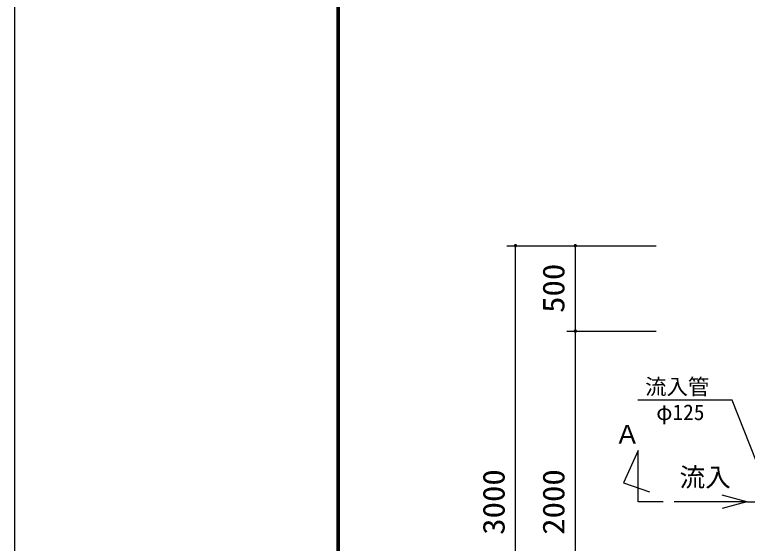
# Model space of a CAD drawing. Units: millimetres, scale not verified. Extents: x -14850 to 14850, y -10500 to 10500.
# Drawn here: x -14850 to -10562, y 902 to 3999 of the extents above; entities that cross this region are included whole.
import ezdxf
from ezdxf.enums import TextEntityAlignment as Align

# ---------------------------------------------------------------- set-up
doc = ezdxf.new("R2010")
doc.units = ezdxf.units.MM
doc.header["$LTSCALE"] = 50
doc.linetypes.add('LONG_DASHED1', pattern=[7, 6, -1])
for name, color, linetype, lineweight in [('0-0_躯体', 3, 'Continuous', 25), ('0-1_機器', 3, 'Continuous', 25), ('0-2_製作', 5, 'Continuous', 25), ('0-5_図面枠', 7, 'Continuous', 25), ('0-6_Axis_waku', 7, 'Continuous', 25)]:
    doc.layers.add(name, color=color, linetype=linetype, lineweight=lineweight)
doc.styles.add('ＭＳ ゴシック', font='')
doc.styles.get('ＭＳ ゴシック').set_extended_font_data('MS Gothic')

msp = doc.modelspace()

# ---------------------------------------------------------------- linework, layer by layer
at = {"layer": '0-0_躯体'}
for q in [(-10709.6, 1184.59), (-10989.7, 1145.77), (-10709.6, 1106.95)]:
    msp.add_line((-10564.71, 1145.77), q, dxfattribs=at)
at = {"layer": '0-0_躯体', "linetype": 'LONG_DASHED1'}
msp.add_line((-10564.71, 1145.77), (-5491.47, 1145.77), dxfattribs=at)
at = {"layer": '0-0_躯体'}
msp.add_lwpolyline([(-10439.98, 1208.27), (-10651.29, 1740.15), (-11203.03, 1740.15)], dxfattribs=at)
at = {"layer": '0-1_機器'}
msp.add_lwpolyline([(-11053.99, 1144.62), (-11200.36, 1144.62), (-11200.36, 1446.12), (-11286.87, 1255.78), (-11135.47, 1203.88)], dxfattribs=at)
at = {"layer": '0-2_製作', "color": 2}
for p, q in [((-11968.71, 2645.77), (-11095.94, 2645.77)), ((-11918.71, -354.23), (-11918.71, 2645.77)), ((-11568.71, 2645.77), (-11568.71, 2145.77)), ((-11618.71, 2145.77), (-11095.94, 2145.77)), ((-11568.71, 2145.77), (-11568.71, 145.77))]:
    msp.add_line(p, q, dxfattribs=at)
at = {"layer": '0-2_製作'}
for points in [[(-11927.76, 2650.03), (-11928.71, 2645.77), (-11928.69, 2646.4)], [(-11927.76, 2650.03), (-11918.71, 2645.77), (-11928.71, 2645.77)], [(-11918.71, 2645.77), (-11928.63, 2644.52), (-11928.71, 2645.77)], [(-11927.76, 2650.03), (-11928.69, 2646.4), (-11928.22, 2648.86)], [(-11928.22, 2648.86), (-11928.69, 2646.4), (-11928.53, 2647.64)], [(-11918.71, 2645.77), (-11928.4, 2643.28), (-11928.63, 2644.52)], [(-11918.71, 2645.77), (-11928.01, 2642.09), (-11928.4, 2643.28)], [(-11918.71, 2645.77), (-11927.47, 2640.95), (-11928.01, 2642.09)], [(-11927.15, 2651.13), (-11918.71, 2645.77), (-11927.76, 2650.03)], [(-11918.71, 2645.77), (-11926.8, 2639.89), (-11927.47, 2640.95)], [(-11926.42, 2652.14), (-11918.71, 2645.77), (-11927.15, 2651.13)], [(-11918.71, 2645.77), (-11926, 2638.92), (-11926.8, 2639.89)], [(-11925.56, 2653.06), (-11918.71, 2645.77), (-11926.42, 2652.14)], [(-11918.71, 2645.77), (-11925.09, 2638.06), (-11926, 2638.92)], [(-11924.59, 2653.86), (-11918.71, 2645.77), (-11925.56, 2653.06)], [(-11918.71, 2645.77), (-11924.07, 2637.33), (-11925.09, 2638.06)], [(-11923.53, 2654.53), (-11918.71, 2645.77), (-11924.59, 2653.86)], [(-11918.71, 2645.77), (-11922.97, 2636.72), (-11924.07, 2637.33)], [(-11922.39, 2655.07), (-11918.71, 2645.77), (-11923.53, 2654.53)], [(-11918.71, 2645.77), (-11921.8, 2636.26), (-11922.97, 2636.72)], [(-11921.2, 2655.45), (-11918.71, 2645.77), (-11922.39, 2655.07)], [(-11918.71, 2645.77), (-11920.58, 2635.95), (-11921.8, 2636.26)], [(-11919.96, 2655.69), (-11918.71, 2645.77), (-11921.2, 2655.45)], [(-11918.71, 2635.77), (-11920.58, 2635.95), (-11918.71, 2645.77)], [(-11918.71, 2635.77), (-11919.34, 2635.79), (-11920.58, 2635.95)], [(-11918.71, 2655.77), (-11918.71, 2645.77), (-11919.96, 2655.69)], [(-11918.08, 2655.75), (-11918.71, 2645.77), (-11918.71, 2655.77)], [(-11916.84, 2655.59), (-11918.71, 2645.77), (-11918.08, 2655.75)], [(-11915.62, 2655.28), (-11918.71, 2645.77), (-11916.84, 2655.59)], [(-11915.62, 2655.28), (-11908.71, 2645.77), (-11918.71, 2645.77)], [(-11908.71, 2645.77), (-11918.71, 2635.77), (-11918.71, 2645.77)], [(-11908.71, 2645.77), (-11917.46, 2635.85), (-11918.71, 2635.77)], [(-11908.71, 2645.77), (-11916.22, 2636.08), (-11917.46, 2635.85)], [(-11908.71, 2645.77), (-11915.03, 2636.47), (-11916.22, 2636.08)], [(-11914.45, 2654.82), (-11908.71, 2645.77), (-11915.62, 2655.28)], [(-11908.71, 2645.77), (-11913.89, 2637.01), (-11915.03, 2636.47)], [(-11913.35, 2654.21), (-11908.71, 2645.77), (-11914.45, 2654.82)], [(-11908.71, 2645.77), (-11912.83, 2637.68), (-11913.89, 2637.01)], [(-11912.34, 2653.47), (-11908.71, 2645.77), (-11913.35, 2654.21)], [(-11908.71, 2645.77), (-11911.87, 2638.48), (-11912.83, 2637.68)], [(-11911.42, 2652.61), (-11908.71, 2645.77), (-11912.34, 2653.47)], [(-11908.71, 2645.77), (-11911.01, 2639.39), (-11911.87, 2638.48)], [(-11910.62, 2651.65), (-11908.71, 2645.77), (-11911.42, 2652.61)], [(-11908.71, 2645.77), (-11910.27, 2640.41), (-11911.01, 2639.39)], [(-11909.95, 2650.59), (-11908.71, 2645.77), (-11910.62, 2651.65)], [(-11908.71, 2645.77), (-11909.66, 2641.51), (-11910.27, 2640.41)], [(-11909.41, 2649.45), (-11908.71, 2645.77), (-11909.95, 2650.59)], [(-11908.71, 2645.77), (-11909.2, 2642.68), (-11909.66, 2641.51)], [(-11909.03, 2648.26), (-11908.71, 2645.77), (-11909.41, 2649.45)], [(-11908.73, 2645.14), (-11909.2, 2642.68), (-11908.71, 2645.77)], [(-11908.89, 2643.9), (-11909.2, 2642.68), (-11908.73, 2645.14)], [(-11908.79, 2647.02), (-11908.71, 2645.77), (-11909.03, 2648.26)], [(-11577.15, 2651.13), (-11578.71, 2645.77), (-11577.76, 2650.03)], [(-11577.15, 2651.13), (-11568.71, 2645.77), (-11578.71, 2645.77)], [(-11577.76, 2650.03), (-11578.71, 2645.77), (-11578.69, 2646.4)], [(-11568.71, 2645.77), (-11578.63, 2644.52), (-11578.71, 2645.77)], [(-11577.76, 2650.03), (-11578.69, 2646.4), (-11578.22, 2648.86)], [(-11578.22, 2648.86), (-11578.69, 2646.4), (-11578.53, 2647.64)], [(-11568.71, 2645.77), (-11578.4, 2643.28), (-11578.63, 2644.52)], [(-11568.71, 2645.77), (-11578.01, 2642.09), (-11578.4, 2643.28)], [(-11568.71, 2645.77), (-11577.47, 2640.95), (-11578.01, 2642.09)], [(-11568.71, 2645.77), (-11576.8, 2639.89), (-11577.47, 2640.95)], [(-11576.42, 2652.14), (-11568.71, 2645.77), (-11577.15, 2651.13)], [(-11568.71, 2645.77), (-11576, 2638.92), (-11576.8, 2639.89)], [(-11575.56, 2653.06), (-11568.71, 2645.77), (-11576.42, 2652.14)], [(-11568.71, 2645.77), (-11575.09, 2638.06), (-11576, 2638.92)], [(-11574.59, 2653.86), (-11568.71, 2645.77), (-11575.56, 2653.06)], [(-11568.71, 2645.77), (-11574.07, 2637.33), (-11575.09, 2638.06)], [(-11573.53, 2654.53), (-11568.71, 2645.77), (-11574.59, 2653.86)], [(-11568.71, 2645.77), (-11572.97, 2636.72), (-11574.07, 2637.33)], [(-11572.39, 2655.07), (-11568.71, 2645.77), (-11573.53, 2654.53)], [(-11568.71, 2645.77), (-11571.8, 2636.26), (-11572.97, 2636.72)], [(-11571.2, 2655.45), (-11568.71, 2645.77), (-11572.39, 2655.07)], [(-11568.71, 2645.77), (-11570.58, 2635.95), (-11571.8, 2636.26)], [(-11569.96, 2655.69), (-11568.71, 2645.77), (-11571.2, 2655.45)], [(-11568.71, 2635.77), (-11570.58, 2635.95), (-11568.71, 2645.77)], [(-11568.71, 2635.77), (-11569.34, 2635.79), (-11570.58, 2635.95)], [(-11568.71, 2655.77), (-11568.71, 2645.77), (-11569.96, 2655.69)], [(-11568.08, 2655.75), (-11568.71, 2645.77), (-11568.71, 2655.77)], [(-11566.84, 2655.59), (-11568.71, 2645.77), (-11568.08, 2655.75)], [(-11565.62, 2655.28), (-11568.71, 2645.77), (-11566.84, 2655.59)], [(-11565.62, 2655.28), (-11558.71, 2645.77), (-11568.71, 2645.77)], [(-11558.71, 2645.77), (-11568.71, 2635.77), (-11568.71, 2645.77)], [(-11558.71, 2645.77), (-11567.46, 2635.85), (-11568.71, 2635.77)], [(-11558.71, 2645.77), (-11566.22, 2636.08), (-11567.46, 2635.85)], [(-11558.71, 2645.77), (-11565.03, 2636.47), (-11566.22, 2636.08)], [(-11564.45, 2654.82), (-11558.71, 2645.77), (-11565.62, 2655.28)], [(-11558.71, 2645.77), (-11563.89, 2637.01), (-11565.03, 2636.47)], [(-11563.35, 2654.21), (-11558.71, 2645.77), (-11564.45, 2654.82)], [(-11558.71, 2645.77), (-11562.83, 2637.68), (-11563.89, 2637.01)], [(-11562.34, 2653.47), (-11558.71, 2645.77), (-11563.35, 2654.21)], [(-11558.71, 2645.77), (-11561.87, 2638.48), (-11562.83, 2637.68)], [(-11561.42, 2652.61), (-11558.71, 2645.77), (-11562.34, 2653.47)], [(-11558.71, 2645.77), (-11561.01, 2639.39), (-11561.87, 2638.48)], [(-11560.62, 2651.65), (-11558.71, 2645.77), (-11561.42, 2652.61)], [(-11558.71, 2645.77), (-11560.27, 2640.41), (-11561.01, 2639.39)], [(-11559.95, 2650.59), (-11558.71, 2645.77), (-11560.62, 2651.65)], [(-11558.71, 2645.77), (-11559.66, 2641.51), (-11560.27, 2640.41)], [(-11559.41, 2649.45), (-11558.71, 2645.77), (-11559.95, 2650.59)], [(-11558.73, 2645.14), (-11559.66, 2641.51), (-11558.71, 2645.77)], [(-11558.73, 2645.14), (-11559.2, 2642.68), (-11559.66, 2641.51)], [(-11559.03, 2648.26), (-11558.71, 2645.77), (-11559.41, 2649.45)], [(-11558.89, 2643.9), (-11559.2, 2642.68), (-11558.73, 2645.14)], [(-11558.79, 2647.02), (-11558.71, 2645.77), (-11559.03, 2648.26)], [(-11577.76, 2150.03), (-11578.71, 2145.77), (-11578.22, 2148.86)], [(-11577.76, 2150.03), (-11568.71, 2145.77), (-11578.71, 2145.77)], [(-11578.22, 2148.86), (-11578.71, 2145.77), (-11578.69, 2146.4)], [(-11568.71, 2145.77), (-11578.63, 2144.52), (-11578.71, 2145.77)], [(-11578.22, 2148.86), (-11578.69, 2146.4), (-11578.53, 2147.64)], [(-11568.71, 2145.77), (-11578.4, 2143.28), (-11578.63, 2144.52)], [(-11568.71, 2145.77), (-11578.01, 2142.09), (-11578.4, 2143.28)], [(-11568.71, 2145.77), (-11577.47, 2140.95), (-11578.01, 2142.09)], [(-11577.15, 2151.13), (-11568.71, 2145.77), (-11577.76, 2150.03)], [(-11568.71, 2145.77), (-11576.8, 2139.89), (-11577.47, 2140.95)], [(-11576.42, 2152.14), (-11568.71, 2145.77), (-11577.15, 2151.13)], [(-11568.71, 2145.77), (-11576, 2138.92), (-11576.8, 2139.89)], [(-11575.56, 2153.06), (-11568.71, 2145.77), (-11576.42, 2152.14)], [(-11568.71, 2145.77), (-11575.09, 2138.06), (-11576, 2138.92)], [(-11574.59, 2153.86), (-11568.71, 2145.77), (-11575.56, 2153.06)], [(-11568.71, 2145.77), (-11574.07, 2137.33), (-11575.09, 2138.06)], [(-11573.53, 2154.53), (-11568.71, 2145.77), (-11574.59, 2153.86)], [(-11568.71, 2145.77), (-11572.97, 2136.72), (-11574.07, 2137.33)], [(-11572.39, 2155.07), (-11568.71, 2145.77), (-11573.53, 2154.53)], [(-11568.71, 2145.77), (-11571.8, 2136.26), (-11572.97, 2136.72)], [(-11571.2, 2155.45), (-11568.71, 2145.77), (-11572.39, 2155.07)], [(-11568.71, 2145.77), (-11570.58, 2135.95), (-11571.8, 2136.26)], [(-11569.96, 2155.69), (-11568.71, 2145.77), (-11571.2, 2155.45)], [(-11568.71, 2145.77), (-11569.34, 2135.79), (-11570.58, 2135.95)], [(-11568.71, 2155.77), (-11568.71, 2145.77), (-11569.96, 2155.69)], [(-11568.71, 2135.77), (-11569.34, 2135.79), (-11568.71, 2145.77)], [(-11568.08, 2155.75), (-11568.71, 2145.77), (-11568.71, 2155.77)], [(-11566.84, 2155.59), (-11568.71, 2145.77), (-11568.08, 2155.75)], [(-11566.84, 2155.59), (-11558.71, 2145.77), (-11568.71, 2145.77)], [(-11558.71, 2145.77), (-11568.71, 2135.77), (-11568.71, 2145.77)], [(-11558.71, 2145.77), (-11567.46, 2135.85), (-11568.71, 2135.77)], [(-11558.71, 2145.77), (-11566.22, 2136.08), (-11567.46, 2135.85)], [(-11565.62, 2155.28), (-11558.71, 2145.77), (-11566.84, 2155.59)], [(-11558.71, 2145.77), (-11565.03, 2136.47), (-11566.22, 2136.08)], [(-11564.45, 2154.82), (-11558.71, 2145.77), (-11565.62, 2155.28)], [(-11558.71, 2145.77), (-11563.89, 2137.01), (-11565.03, 2136.47)], [(-11563.35, 2154.21), (-11558.71, 2145.77), (-11564.45, 2154.82)], [(-11558.71, 2145.77), (-11562.83, 2137.68), (-11563.89, 2137.01)], [(-11562.34, 2153.47), (-11558.71, 2145.77), (-11563.35, 2154.21)], [(-11558.71, 2145.77), (-11561.87, 2138.48), (-11562.83, 2137.68)], [(-11561.42, 2152.61), (-11558.71, 2145.77), (-11562.34, 2153.47)], [(-11558.71, 2145.77), (-11561.01, 2139.39), (-11561.87, 2138.48)], [(-11560.62, 2151.65), (-11558.71, 2145.77), (-11561.42, 2152.61)], [(-11558.71, 2145.77), (-11560.27, 2140.41), (-11561.01, 2139.39)], [(-11559.95, 2150.59), (-11558.71, 2145.77), (-11560.62, 2151.65)], [(-11558.71, 2145.77), (-11559.66, 2141.51), (-11560.27, 2140.41)], [(-11559.41, 2149.45), (-11558.71, 2145.77), (-11559.95, 2150.59)], [(-11558.71, 2145.77), (-11559.2, 2142.68), (-11559.66, 2141.51)], [(-11559.03, 2148.26), (-11558.71, 2145.77), (-11559.41, 2149.45)], [(-11558.73, 2145.14), (-11559.2, 2142.68), (-11558.71, 2145.77)], [(-11558.73, 2145.14), (-11558.89, 2143.9), (-11559.2, 2142.68)], [(-11558.79, 2147.02), (-11558.71, 2145.77), (-11559.03, 2148.26)]]:
    msp.add_solid(points, dxfattribs=at)
at = {"layer": '0-5_図面枠'}
msp.add_lwpolyline([(-14850, -10500), (14850, -10500), (14850, 10500), (-14850, 10500)], close=True, dxfattribs=at)
at = {"layer": '0-6_Axis_waku'}
for p, q in [((-12964, 9629), (-12964, -9679.01)), ((-12963, 9628), (-12963, -9678.01)), ((-12962, 9627), (-12962, -9677.01)), ((-12961, 9626), (-12961, -9676.01)), ((-12960, 9625), (-12960, -9675.01)), ((-12959, 9624), (-12959, -9674.01)), ((-12958, 9623), (-12958, -9673.01)), ((-12957, 9622), (-12957, -9672.01)), ((-12956, 9621), (-12956, -9671.01)), ((-12955, 9620), (-12955, -9670.01)), ((-12954, 9619), (-12954, -9669.01)), ((-12953, 9618), (-12953, -9668.01)), ((-12952, 9617), (-12952, -9667.01)), ((-12951, 9616), (-12951, -9666.01)), ((-12950, 9615), (-12950, -9665))]:
    msp.add_line(p, q, dxfattribs=at)

# ---------------------------------------------------------------- texts
at = {"layer": '0-0_躯体', "color": 4, "style": 'ＭＳ ゴシック'}
for s, height, p in [('\u3000流入管\u3000', 91.79, (-11285.2, 1746.42)), ('φ125', 91.79, (-11094.96, 1596.67)), ('流入', 110, (-10958.87, 1201.11))]:
    msp.add_text(s, height=height, dxfattribs=at).set_placement(p, align=Align.BOTTOM_LEFT)
at = {"layer": '0-1_機器', "color": 4, "style": 'ＭＳ ゴシック'}
msp.add_text('Ａ', height=110, dxfattribs=at).set_placement((-11339, 1452.64), align=Align.BOTTOM_LEFT)
at = {"layer": '0-2_製作', "color": 4, "style": 'ＭＳ ゴシック', "width": 1.1}
for s, p in [('500', (-11593.71, 2252.02)), ('3000', (-11943.71, 952.02)), ('2000', (-11593.71, 952.02))]:
    msp.add_text(s, height=128.4, rotation=90, dxfattribs=at).set_placement(p, align=Align.BOTTOM_LEFT)

doc.saveas('drawing.dxf')
